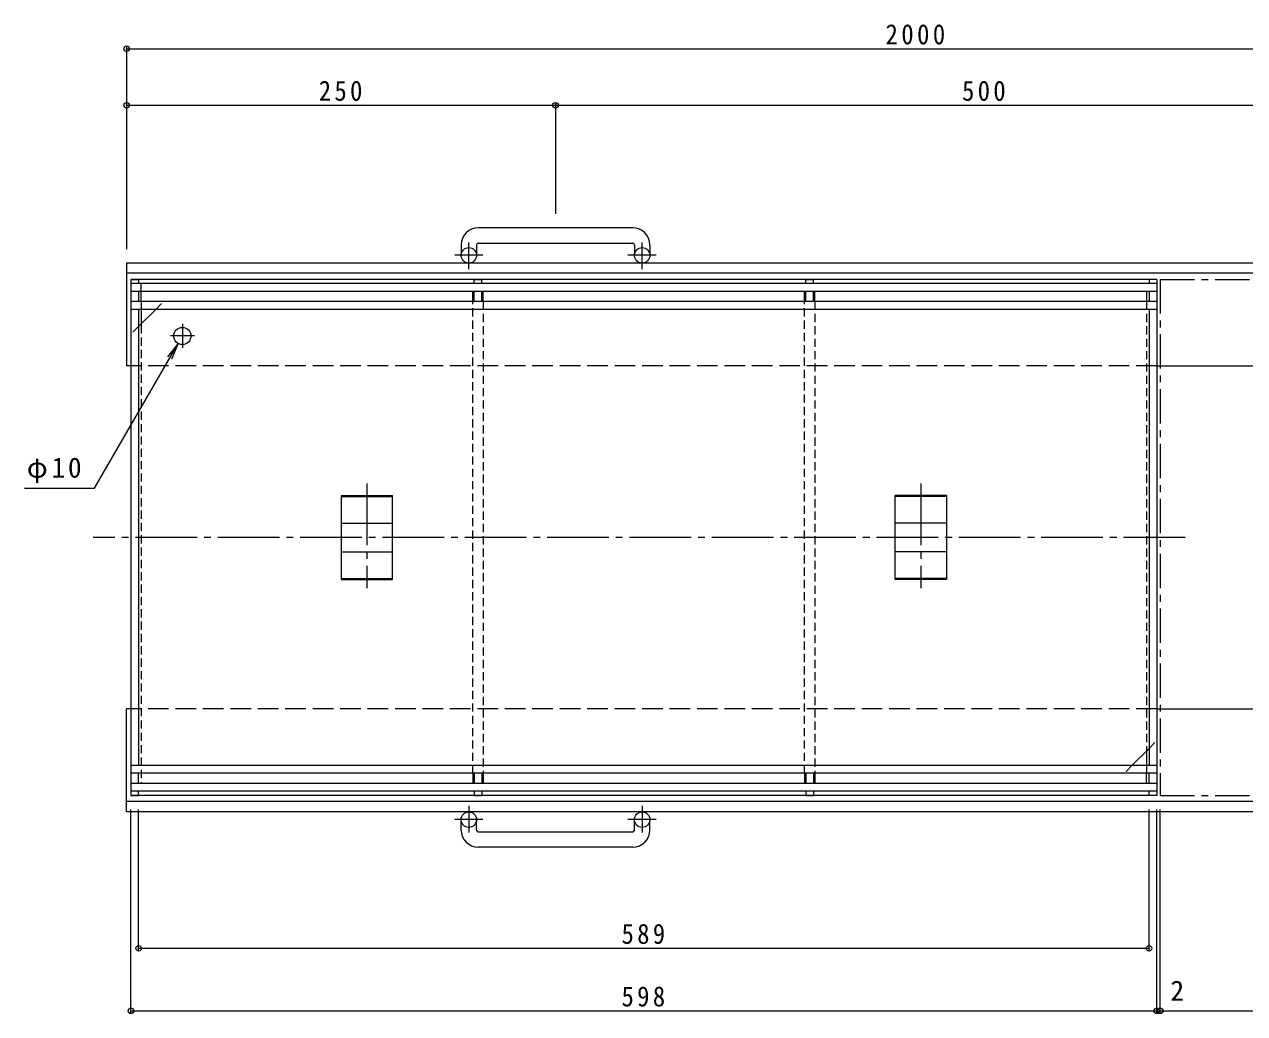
# Model space of a CAD drawing. Units: millimetres, scale not verified. Extents: x -879 to 1119, y -778 to 761.
# Drawn here: x -879 to -167, y -445 to 132 of the extents above; entities that cross this region are included whole.
import ezdxf
from ezdxf.enums import TextEntityAlignment as Align

# ---------------------------------------------------------------- set-up
doc = ezdxf.new("R2010")
doc.units = ezdxf.units.MM
doc.header["$LTSCALE"] = 4
doc.header["$PDMODE"] = 32
doc.header["$PDSIZE"] = 3.2
for name, pattern in [('CHAIN1', [8, 5, -1, 1, -1]), ('CHAIN2', [12, 9, -1, 1, -1]), ('DASHED1', [1.8, 1.2, -0.6]), ('DASHED3', [4, 3, -1])]:
    doc.linetypes.add(name, pattern=pattern)
for name, color, linetype, lineweight in [('0-0_通り芯', 7, 'CHAIN2', 9), ('0-1_躯体', 2, 'Continuous', 9), ('0-2_仕上', 7, 'Continuous', 9), ('0-3_建具', 4, 'Continuous', 9), ('0-4_その他', 7, 'Continuous', 9)]:
    doc.layers.add(name, color=color, linetype=linetype, lineweight=lineweight)
doc.styles.add('ＭＳ ゴシック', font='')
doc.styles.get('ＭＳ ゴシック').set_extended_font_data('MS Gothic')

msp = doc.modelspace()

# ---------------------------------------------------------------- linework, layer by layer
at = {"layer": '0-0_通り芯'}
for p, q in [((-678.976, -135.44), (-678.976, -196.469)), ((-355.976, -135.44), (-355.976, -196.469)), ((-201.821, -166.962), (-838.521, -166.962))]:
    msp.add_line(p, q, dxfattribs=at)
at = {"layer": '0-1_躯体', "linetype": 'DASHED3'}
for p, q in [((-218.476, -66.962), (-818.976, -66.962)), ((-218.476, -266.962), (-818.976, -266.962))]:
    msp.add_line(p, q, dxfattribs=at)
at = {"layer": '0-1_躯体'}
for p, q in [((-218.476, -66.962), (109.837, -66.962)), ((-218.476, -266.962), (109.837, -266.962))]:
    msp.add_line(p, q, dxfattribs=at)
at = {"layer": '0-2_仕上'}
for p, q in [((-816.476, -16.462), (-816.476, -317.463)), ((-816.476, -16.462), (-811.976, -16.462)), ((-218.476, -18.962), (-816.476, -18.962)), ((-811.976, -16.462), (-811.976, -18.962)), ((-611.976, -18.962), (-611.976, -16.462)), ((-422.976, -16.462), (-418.476, -16.462)), ((-422.976, -18.962), (-422.976, -16.462)), ((-418.476, -18.962), (-418.476, -16.462)), ((-222.976, -16.462), (-222.976, -18.962)), ((-218.476, -16.462), (-222.976, -16.462)), ((-218.476, -16.462), (-218.476, -317.463)), ((-218.476, -23.462), (-816.476, -23.462)), ((-811.976, -23.462), (-811.976, -29.462)), ((-616.476, -29.462), (-616.476, -23.462)), ((-611.976, -29.462), (-611.976, -23.462)), ((-422.976, -29.462), (-422.976, -23.462)), ((-418.476, -29.462), (-418.476, -23.462)), ((-222.976, -23.462), (-222.976, -29.462)), ((-218.476, -29.462), (-816.476, -29.462)), ((-218.476, -33.962), (-816.476, -33.962)), ((-811.976, -33.962), (-811.976, -299.962)), ((-801.976, -33.962), (-811.976, -43.962)), ((-222.976, -33.962), (-222.976, -299.962)), ((-232.976, -299.962), (-222.976, -289.962)), ((-218.476, -299.962), (-816.476, -299.962)), ((-218.476, -304.462), (-816.476, -304.462)), ((-811.976, -310.462), (-811.976, -304.462)), ((-616.476, -304.462), (-616.476, -310.462)), ((-611.976, -304.462), (-611.976, -310.462)), ((-422.976, -304.462), (-422.976, -310.462)), ((-418.476, -304.462), (-418.476, -310.462)), ((-222.976, -310.462), (-222.976, -304.462)), ((-218.476, -310.462), (-816.476, -310.462)), ((-218.476, -314.963), (-816.476, -314.963)), ((-816.476, -317.463), (-811.976, -317.463)), ((-811.976, -317.463), (-811.976, -314.963)), ((-611.976, -314.963), (-611.976, -317.463)), ((-422.976, -314.963), (-422.976, -317.463)), ((-422.976, -317.463), (-418.476, -317.463)), ((-418.476, -314.963), (-418.476, -317.463)), ((-222.976, -317.463), (-222.976, -314.963)), ((-218.476, -317.463), (-222.976, -317.463))]:
    msp.add_line(p, q, dxfattribs=at)
at = {"layer": '0-2_仕上', "color": 2}
for p, q in [((-218.476, -16.462), (-816.476, -16.462)), ((-810.476, -29.462), (-810.476, -23.462)), ((-617.226, -29.462), (-617.226, -23.462)), ((-611.226, -29.462), (-611.226, -23.462)), ((-423.726, -29.462), (-423.726, -23.462)), ((-417.726, -29.462), (-417.726, -23.462)), ((-224.476, -23.462), (-224.476, -29.462)), ((-810.476, -33.962), (-810.476, -43.212)), ((-224.476, -291.462), (-224.476, -299.962)), ((-617.226, -304.462), (-617.226, -310.462)), ((-611.226, -304.462), (-611.226, -310.462)), ((-423.726, -304.462), (-423.726, -310.462)), ((-417.726, -304.462), (-417.726, -310.462)), ((-224.476, -310.462), (-224.476, -304.462)), ((-218.476, -317.463), (-816.476, -317.463))]:
    msp.add_line(p, q, dxfattribs=at)
at = {"layer": '0-2_仕上', "color": 2, "linetype": 'DASHED1'}
for p, q in [((-810.476, -23.462), (-810.476, -18.962)), ((-810.476, -29.462), (-810.476, -33.962)), ((-617.226, -304.462), (-617.226, -29.462)), ((-611.226, -29.462), (-611.226, -304.462)), ((-423.726, -304.462), (-423.726, -29.462)), ((-417.726, -29.462), (-417.726, -304.462)), ((-224.476, -29.462), (-224.476, -291.462)), ((-810.476, -43.212), (-810.476, -310.462)), ((-224.476, -299.962), (-224.476, -304.462))]:
    msp.add_line(p, q, dxfattribs=at)
at = {"layer": '0-2_仕上', "color": 3, "linetype": 'CHAIN1'}
for p, q in [((-216.476, -16.462), (109.837, -16.462)), ((-216.476, -16.462), (-216.476, -317.463)), ((-216.476, -317.463), (109.837, -317.463))]:
    msp.add_line(p, q, dxfattribs=at)
at = {"layer": '0-2_仕上', "linetype": 'DASHED1'}
for p, q in [((-801.976, -33.962), (-797.476, -29.462)), ((-811.976, -43.962), (-816.476, -48.462)), ((-222.976, -289.962), (-218.476, -285.463)), ((-232.976, -299.962), (-237.476, -304.462))]:
    msp.add_line(p, q, dxfattribs=at)
at = {"layer": '0-2_仕上', "linetype": 'CHAIN2'}
for p, q in [((-786.476, -42.462), (-786.476, -56.462)), ((-779.476, -49.462), (-793.476, -49.462))]:
    msp.add_line(p, q, dxfattribs=at)
at = {"layer": '0-2_仕上', "color": 3}
for p, q in [((-693.976, -142.508), (-693.976, -191.417)), ((-693.976, -142.508), (-663.976, -142.508)), ((-693.976, -143.008), (-663.976, -143.008)), ((-663.976, -191.417), (-663.976, -142.508)), ((-370.976, -191.417), (-370.976, -142.508)), ((-340.976, -142.508), (-370.976, -142.508)), ((-340.976, -143.008), (-370.976, -143.008)), ((-340.976, -142.508), (-340.976, -191.417)), ((-693.976, -158.596), (-663.976, -158.596)), ((-340.976, -158.596), (-370.976, -158.596)), ((-693.976, -175.328), (-663.976, -175.328)), ((-340.976, -175.328), (-370.976, -175.328)), ((-693.976, -190.917), (-663.976, -190.917)), ((-693.976, -191.417), (-663.976, -191.417)), ((-340.976, -190.917), (-370.976, -190.917)), ((-340.976, -191.417), (-370.976, -191.417))]:
    msp.add_line(p, q, dxfattribs=at)
at = {"layer": '0-2_仕上'}
for points in [[(-616.476, -18.962), (-616.476, -16.462), (-611.976, -16.462)], [(-616.476, -314.963), (-616.476, -317.463), (-611.976, -317.463)]]:
    msp.add_lwpolyline(points, dxfattribs=at)
msp.add_circle((-786.476, -49.462), 5, dxfattribs=at)
at = {"layer": '0-3_建具'}
for p, q in [((-523.976, 13.638), (-613.976, 13.638)), ((-623.976, 3.638), (-623.976, -2.462)), ((-614.976, 3.638), (-614.976, -2.462)), ((-613.976, 4.638), (-523.976, 4.638)), ((-522.976, 3.638), (-522.976, -2.462)), ((-513.976, 3.638), (-513.976, -2.462)), ((-818.976, -6.962), (-818.976, -66.962)), ((109.837, -6.962), (-818.976, -6.962)), ((109.837, -12.962), (-818.976, -12.962)), ((-818.976, -326.962), (-818.976, -266.962)), ((109.837, -320.962), (-818.976, -320.962)), ((109.837, -326.962), (-818.976, -326.962)), ((-623.976, -337.562), (-623.976, -331.462)), ((-614.976, -337.562), (-614.976, -331.462)), ((-522.976, -337.562), (-522.976, -331.462)), ((-513.976, -337.562), (-513.976, -331.462)), ((-613.976, -338.562), (-523.976, -338.562)), ((-523.976, -347.562), (-613.976, -347.562))]:
    msp.add_line(p, q, dxfattribs=at)
at = {"layer": '0-3_建具', "linetype": 'CHAIN1'}
for p, q in [((-619.476, -10.57), (-619.476, 5.028)), ((-518.476, -10.57), (-518.476, 5.028)), ((-611.313, -2.462), (-627.72, -2.462)), ((-510.313, -2.462), (-526.72, -2.462)), ((-619.476, -323.355), (-619.476, -338.952)), ((-518.476, -323.355), (-518.476, -338.952)), ((-611.313, -331.462), (-627.72, -331.462)), ((-510.313, -331.462), (-526.72, -331.462))]:
    msp.add_line(p, q, dxfattribs=at)
at = {"layer": '0-3_建具'}
for centre in [(-619.476, -2.462), (-518.476, -2.462), (-619.476, -331.462), (-518.476, -331.462)]:
    msp.add_circle(centre, 4.5, dxfattribs=at)
for centre, radius, start, end in [((-613.976, 3.638), 10, 90, 180), ((-523.976, 3.638), 10, 0, 90), ((-613.976, 3.638), 1, 90, 180), ((-523.976, 3.638), 1, 0, 90), ((-613.976, -337.562), 10, 180, 270), ((-613.976, -337.562), 1, 180, 270), ((-523.976, -337.562), 10, 270, 0), ((-523.976, -337.562), 1, 270, 0)]:
    msp.add_arc(centre, radius, start, end, dxfattribs=at)
at = {"layer": '0-4_その他'}
for p, q in [((-818.976, 119.175), (-818.976, 1.038)), ((-818.976, 117.975), (109.837, 117.975)), ((-568.976, 86.256), (-568.976, 21.638)), ((-818.976, 85.056), (-568.976, 85.056)), ((-568.976, 85.056), (-68.976, 85.056)), ((-837.755, -138.28), (-788.976, -53.792)), ((-788.976, -53.792), (-795.064, -61.726)), ((-788.976, -53.792), (-792.803, -63.031)), ((-878.571, -138.28), (-837.755, -138.28)), ((-816.476, -444.152), (-816.476, -325.463)), ((-811.976, -407.679), (-811.976, -325.463)), ((-222.976, -407.679), (-222.976, -325.463)), ((-218.476, -444.152), (-218.476, -325.463)), ((-216.476, -444.152), (-216.476, -325.463)), ((-811.976, -406.479), (-222.976, -406.479)), ((-816.476, -442.952), (-218.476, -442.952)), ((-218.476, -442.952), (-216.476, -442.952)), ((-216.476, -442.952), (109.837, -442.952))]:
    msp.add_line(p, q, dxfattribs=at)
for p in [(-818.976, 117.975), (-818.976, 85.056), (-568.976, 85.056), (-811.976, -406.479), (-222.976, -406.479), (-816.476, -442.952), (-218.476, -442.952), (-216.476, -442.952)]:
    msp.add_point(p, dxfattribs=at)

# ---------------------------------------------------------------- texts
at = {"layer": '0-4_その他', "color": 2, "style": 'ＭＳ ゴシック'}
msp.add_text('2', height=11.73, dxfattribs=at).set_placement((-210.495, -440.552), align=Align.BOTTOM_LEFT)
at = {"layer": '0-4_その他', "color": 2, "char_height": 11.73, "attachment_point": 7, "style": 'ＭＳ ゴシック'}
for s, insert in [('\\T1.28;\\W0.9;2000', (-376.569, 120.375)), ('\\T1.27;\\W0.9;250', (-706.976, 87.456)), ('\\T1.27;\\W0.9;500', (-331.976, 87.456)), ('\\T1.19;φ10', (-877.124, -135.272)), ('\\T1.27;\\W0.9;589', (-530.476, -404.079)), ('\\T1.27;\\W0.9;598', (-530.476, -440.552))]:
    msp.add_mtext(s, dxfattribs=dict(at, insert=insert))

doc.saveas('drawing.dxf')
